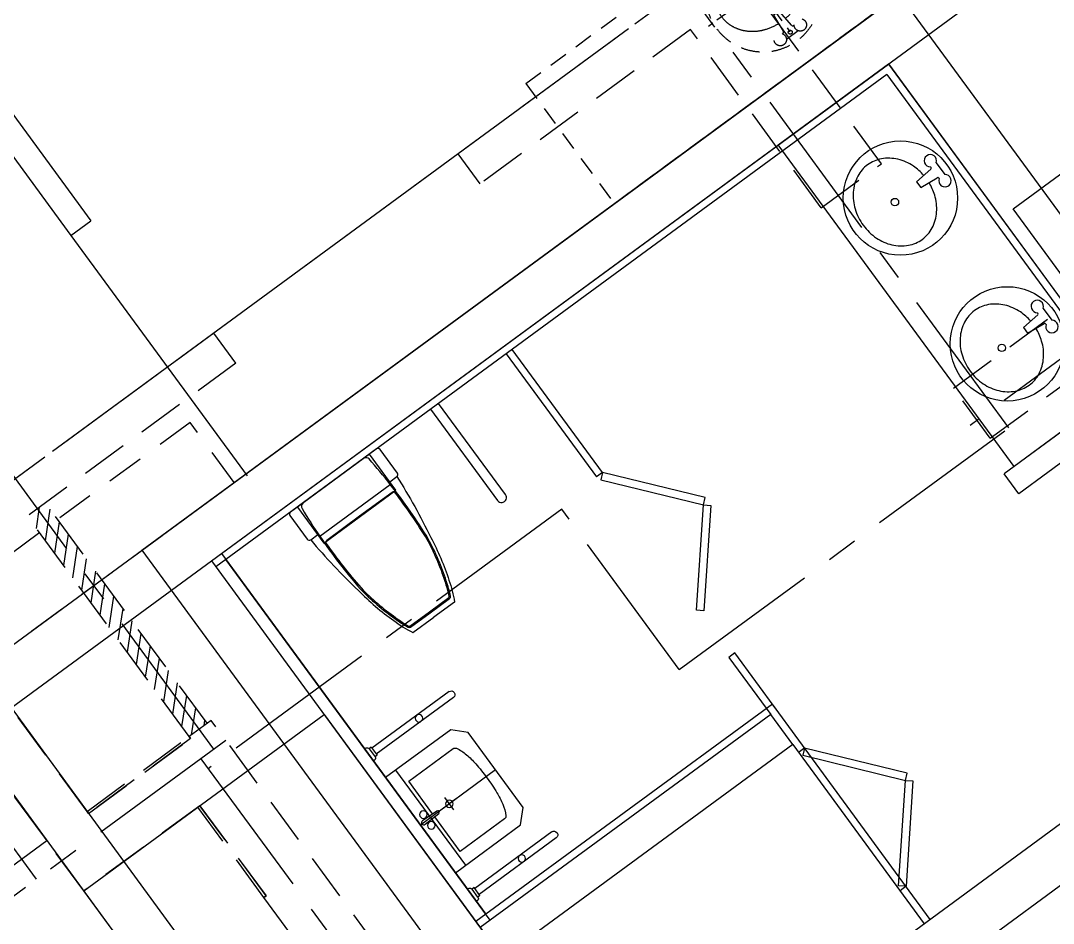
# Model space of a CAD drawing. Header units: millimetres. Extents: x 75184266 to 76346726, y -35077925 to -33679385.
# Drawn here: x 75336920 to 75341077, y -34881887 to -34878255 of the extents above; entities that cross this region are included whole.
import ezdxf

# ---------------------------------------------------------------- set-up
doc = ezdxf.new("R2010")
doc.units = ezdxf.units.MM
doc.header["$LTSCALE"] = 50
doc.header["$MEASUREMENT"] = 0
for name, pattern in [('CENTER', [2, 1.25, -0.25, 0.25, -0.25]), ('HIDDEN2', [0.1875, 0.125, -0.0625]), ('XR-지하3층$0$-HID', [2.5, 1.5, -1]), ('XR-지하3층$0$H', [1.3, 0.8, -0.5]), ('XR-지하3층$0$HID', [2.3, 1.5, -0.8])]:
    doc.linetypes.add(name, pattern=pattern)
doc.layers.get('0').update_dxf_attribs({"linetype": 'CONTINUOUS'})
doc.layers.get('Defpoints').update_dxf_attribs({"color": 51, "linetype": 'CONTINUOUS'})
for name, color, linetype in [('CEN', 1, 'CENTER'), ('XR-지하3층$0$1712-PL$0$DOOR', 4, 'CONTINUOUS'), ('XR-지하3층$0$A-FUR', 5, 'XR-지하3층$0$HID'), ('XR-지하3층$0$CON', 2, 'CONTINUOUS'), ('XR-지하3층$0$INT', 13, 'CONTINUOUS'), ('XR-지하3층$0$W1', 3, 'CONTINUOUS'), ('XR-지하3층$0$XR-1F-PLAN$0$A-EQP1', 1, 'CONTINUOUS'), ('XR-지하3층$0$XR-1F-PLAN$0$A-FIN6', 6, 'CONTINUOUS'), ('XR-지하3층$0$XR-1F-PLAN$0$A-WAL3', 3, 'CONTINUOUS')]:
    doc.layers.add(name, color=color, linetype=linetype)
doc.layers.add('건축', color=8, linetype='CONTINUOUS', plot=False)

# ---------------------------------------------------------------- blocks, each defined once
blk = doc.blocks.new('XR-지하3층$0$세면기')
at = {"layer": 'XR-지하3층$0$A-FUR', "color": 9, "linetype": 'XR-지하3층$0$-HID'}
for p, q in [((-29.3, 497.5), (29.3, 497.5)), ((-29.3, 469.5), (-26.2, 469.5)), ((-21.2, 465), (-14, 388.5)), ((0, 461.5), (0, 481.5)), ((14, 388.5), (21.2, 465)), ((26.2, 469.5), (29.3, 469.5)), ((0, 101.5), (0, 441.5)), ((-14, 388.5), (14, 388.5)), ((-249, 270), (-230, 270)), ((-210, 270), (210, 270)), ((230, 270), (251, 270)), ((0, 66), (0, 81.5))]:
    blk.add_line(p, q, dxfattribs=at)
blk.add_lwpolyline([(-17.7, 427.3, 0.064435), (-72.5, 415.6, 0.091719), (-131.5, 381.7, 0.103599), (-172.4, 329.1, 0.113912), (-186, 270, 0.113912), (-172.4, 210.9, 0.103599), (-131.5, 158.3, 0.091719), (-72.5, 124.4, 0.084785), (0, 112, 0.084785), (72.5, 124.4, 0.091719), (131.5, 158.3, 0.103599), (172.4, 210.9, 0.113912), (186, 270, 0.113912), (172.4, 329.1, 0.103599), (131.5, 381.7, 0.091719), (72.5, 415.6, 0.064435), (17.7, 427.3, 0.084785)], format="xyb", dxfattribs=at)
for centre, radius in [((0, 297.5), 230), ((-50, 483.5), 25), ((50, 483.5), 25), ((0, 483.5), 8), ((0, 270), 15)]:
    blk.add_circle(centre, radius, dxfattribs=at)
for centre, start, end in [((-26.2, 464.5), 5.3909, 90), ((26.2, 464.5), 90, 174.6091)]:
    blk.add_arc(centre, 5, start, end, dxfattribs=at)
blk = doc.blocks.new('XR-지하3층$0$A$C6FB22A4E')
at = {"layer": 'XR-지하3층$0$INT', "color": 9, "linetype": 'XR-지하3층$0$-HID'}
for p, q in [((0, 1500), (0, 0)), ((600, 1500), (0, 1500)), ((600, 1500), (600, 0)), ((600, 0), (0, 0))]:
    blk.add_line(p, q, dxfattribs=at)
at = {"layer": 'XR-지하3층$0$INT', "color": 9, "rotation": 90}
blk.add_blockref('XR-지하3층$0$세면기', (620.1, 520), dxfattribs=at)
blk = doc.blocks.new('XR-지하3층$0$XR-1F-PLAN$0$좌변기')
at = {"layer": 'XR-지하3층$0$XR-1F-PLAN$0$A-EQP1'}
for points in [[(-544.4, 76.1), (-544.4, 111.1, 0.414214), (-554.4, 121.1), (-672.4, 121.1, 0.414214), (-682.4, 111.1), (-682.4, -318.9, 0.414214), (-672.4, -328.9), (-554.4, -328.9, 0.414214), (-544.4, -318.9), (-544.4, -283.9)], [(-544.4, 111.1, -0.030636), (-266.4, 76.4, -0.045977), (-84.4, 34, -0.042274), (0, 0), (0, -103.9)], [(-534.4, -281, 0.029867), (-267.6, -275, 0.046073), (-88, -233.1, 0.030504), (-29.1, -210.9, 0.291302), (-23.5, -202.3), (-23.5, -105), (-23.5, -7.6, 0.291302), (-29.1, 0.9, 0.030504), (-88, 23.2, 0.046073), (-267.6, 65.1, 0.029888), (-534.4, 71.1)], [(-544.4, -318.9, 0.030636), (-266.4, -284.2, 0.045977), (-84.4, -241.8, 0.042274), (0, -207.9), (0, -103.9)]]:
    blk.add_lwpolyline(points, format="xyb", dxfattribs=at)
blk.add_lwpolyline([(-502.4, -283.9), (-502.4, 76.1), (-682.4, 76.1), (-682.4, -283.9)], close=True, dxfattribs=at)
for points in [[(-667.3, 63.6, 0.336088), (-682.4, 48), (-682.4, -255.8, 0.369332), (-666.2, -272.8, 0.014927), (-534.4, -281), (-534.4, 71.1, 0.014968)], [(-495.6, 67.3, 0.408431), (-504.4, 58.3), (-504.6, -105), (-504.4, -268.2, 0.408431), (-495.6, -277.2, 0.024723), (-268.1, -270.1, 0.046051), (-89.5, -228.4, 0.030519), (-31.2, -206.3, 0.289645), (-28.5, -202.3), (-28.5, -105), (-28.5, -7.7, 0.289645), (-31.2, -3.6, 0.030519), (-89.5, 18.4, 0.046051), (-268.1, 60.1, 0.024723)]]:
    blk.add_lwpolyline(points, format="xyb", close=True, dxfattribs=at)
blk = doc.blocks.new('XR-지하3층$0$XR-1F-PLAN$0$A$C56F60109')
at = {"layer": 'Defpoints'}
blk.add_line((380, 375), (380, 0), dxfattribs=at)
at = {"layer": 'XR-지하3층$0$XR-1F-PLAN$0$A-EQP1'}
for p, q in [((15, 410.1), (15, 25)), ((45, 410.1), (45, 25)), ((715, 410.1), (715, 25)), ((745, 410.1), (745, 25)), ((380, 175.4), (380, 113.3)), ((349.6, 144.2), (411.6, 144.2)), ((617.5, 50), (142.5, 50)), ((0, 5), (0, 0)), ((10, 25), (50, 25)), ((10, 25), (10, 15)), ((10, 15), (50, 15)), ((50, 25), (50, 15)), ((60, 5), (60, 0)), ((700, 5), (700, 0)), ((750, 25), (710, 25)), ((710, 25), (710, 15)), ((750, 15), (710, 15)), ((750, 25), (750, 15)), ((760, 5), (760, 0))]:
    blk.add_line(p, q, dxfattribs=at)
blk.add_lwpolyline([(567.5, 375), (617.5, 325), (617.5, 0), (142.5, 0), (142.5, 325), (192.5, 375)], close=True, dxfattribs=at)
for points in [[(387.1, 65.8), (550.2, 65.8), (550.2, 288.2, 0.272815), (543.5, 299.5, 0.070145), (498.9, 316.6, 0.03268), (447.3, 324.9, 0.023671), (375.2, 328.3, 0.023671), (303.1, 324.9, 0.03268), (251.4, 316.6, 0.070145), (206.8, 299.5, 0.272815), (200.2, 288.2), (200.2, 65.8), (373.2, 65.8)], [(371.3, 17.1), (374.1, 86.7, -1), (386.3, 86.7), (389.1, 17.1, -0.414045), (380.2, 7.6, -0.414045), (371.3, 17.1)]]:
    blk.add_lwpolyline(points, format="xyb", dxfattribs=at)
for centre, radius in [((30, 249.3), 15), ((730, 249.3), 15), ((380, 144.2), 15), ((353.3, 34.2), 15.3), ((407.1, 34.2), 15.3)]:
    blk.add_circle(centre, radius, dxfattribs=at)
for centre, radius, start, end in [((30, 410.1), 15, 0, 180), ((730, 410.1), 15, 0, 180), ((10, 5), 10, 90, 180), ((50, 5), 10, 0, 90), ((710, 5), 10, 90, 180), ((750, 5), 10, 0, 90)]:
    blk.add_arc(centre, radius, start, end, dxfattribs=at)
blk = doc.blocks.new('XR-지하3층$0$XR-1F-PLAN$0$1LAVA01')
at = {"layer": 'XR-지하3층$0$XR-1F-PLAN$0$A-EQP1'}
for p, q in [((-29.3, -30), (29.3, -30)), ((-29.3, -58), (-26.2, -58)), ((-21.2, -62.5), (-14, -139)), ((14, -139), (21.2, -62.5)), ((26.2, -58), (29.3, -58)), ((-14, -139), (14, -139))]:
    blk.add_line(p, q, dxfattribs=at)
blk.add_lwpolyline([(-17.7, -100.2, 0.064435), (-72.5, -111.9, 0.091719), (-131.5, -145.8, 0.103599), (-172.4, -198.4, 0.113912), (-186, -257.5, 0.113912), (-172.4, -316.6, 0.103599), (-131.5, -369.2, 0.091719), (-72.5, -403.1, 0.084785), (0, -415.5, 0.084785), (72.5, -403.1, 0.091719), (131.5, -369.2, 0.103599), (172.4, -316.6, 0.113912), (186, -257.5, 0.113912), (172.4, -198.4, 0.103599), (131.5, -145.8, 0.091719), (72.5, -111.9, 0.064435), (17.7, -100.2, 0.084785)], format="xyb", dxfattribs=at)
for centre, radius in [((0, -230), 230), ((0, -257.5), 15)]:
    blk.add_circle(centre, radius, dxfattribs=at)
for centre, radius, start, end in [((-50, -44), 25, 34.0558, 325.9442), ((50, -44), 25, 214.0558, 145.9442), ((-26.2, -63), 5, 5.3909, 90), ((26.2, -63), 5, 90, 174.6091)]:
    blk.add_arc(centre, radius, start, end, dxfattribs=at)
blk = doc.blocks.new('XR-지하3층$0$1712-PL$0$FSD1000')
at = {"layer": 'XR-지하3층$0$1712-PL$0$DOOR', "color": 9}
for p, q in [((25, -101.3, 0), (865, -101.3, 0)), ((40, -146.3, 0), (850, -146.3, 0))]:
    blk.add_line(p, q, dxfattribs=at)
at = {"layer": 'XR-지하3층$0$1712-PL$0$DOOR', "elevation": 0}
for points in [[(25, 738.7), (25, -101.3), (70, -101.3), (70, 738.7)], [(-5, -251.3), (-5, -101.3), (25, -101.3), (25, -146.3), (40, -146.3), (40, -251.3)], [(895, -251.3), (895, -101.3), (865, -101.3), (865, -146.3), (850, -146.3), (850, -251.3)]]:
    blk.add_lwpolyline(points, close=True, dxfattribs=at)
at = {"layer": 'XR-지하3층$0$1712-PL$0$DOOR', "color": 9}
blk.add_arc((25, -101.3, 0), 840, 360, 86.9291, dxfattribs=at)
blk = doc.blocks.new('XR-지하3층$0$A$C0D98130B')
at = {"layer": 'XR-지하3층$0$W1', "ltscale": 0.5}
for p, q in [((-2369.7, 1629.6, 0), (270.8, 3566.8, 0)), ((-2090.2, 1586.7, 0), (389.1, 3405.5, 0)), ((1796.9, 1486.6, 0), (389.1, 3405.5, 0)), ((1635.6, 1368.3, 0), (227.8, 3287.2, 0)), ((-2369.7, 1629.6, 0), (-133.8, -1418.1, 0)), ((-2090.2, 1586.7, 0), (-90.8, -1138.6, 0)), ((-90.8, -1138.6, 0), (2227.1, 562, 0)), ((-133.8, -1418.1, 0), (2506.7, 519, 0)), ((928.8, 353.6, 0), (848.2, 294.5, 0)), ((1283.8, -130.1, 0), (928.8, 353.6, 0)), ((1203.1, -189.3, 0), (848.2, 294.5, 0))]:
    blk.add_line(p, q, dxfattribs=at)
at = {"layer": 'XR-지하3층$0$W1', "ltscale": 100}
blk.add_line((-293.7, -862.1, 0), (-90.9, -1138.6, 0), dxfattribs=at)
at = {"layer": 'XR-지하3층$0$XR-1F-PLAN$0$A-EQP1'}
for p, q in [((364, 1588.8, 0), (1085.5, 2118.1, 0)), ((1103.3, 2093.9, 0), (381.7, 1564.6, 0)), ((970, 1996.2, 0), (952.3, 2020.4, 0)), ((413.9, 1588.2, 0), (396.2, 1612.4, 0)), ((13.3, 1331.5, 0), (243, 1500, 0)), ((260.8, 1475.9, 0), (31, 1307.3, 0)), ((31, 1307.3, 0), (13.3, 1331.5, 0)), ((-1208.3, 435.3, 0), (-712.4, 799.1, 0)), ((-694.7, 774.9, 0), (-712.4, 799.1, 0)), ((-694.7, 774.9, 0), (-1190.5, 411.1, 0))]:
    blk.add_line(p, q, dxfattribs=at)
at = {"layer": 'XR-지하3층$0$XR-1F-PLAN$0$A-EQP1', "elevation": 0}
for points in [[(940.9, 2003.3), (840, 1590.4), (869.1, 1583.3), (970, 1996.2)], [(415.9, 1618.1), (840, 1590.4), (838, 1560.5), (413.9, 1588.2)], [(-167.7, 1190), (-268.6, 777.2), (-239.5, 770), (-138.6, 1182.9)], [(-692.7, 804.8), (-268.6, 777.2), (-270.6, 747.2), (-694.7, 774.9)]]:
    blk.add_lwpolyline(points, close=True, dxfattribs=at)
blk.add_lwpolyline([(-1431.6, 739.7), (-1064.7, 1008.8, -1), (-1041, 976.6), (-1407.9, 707.4)], format="xyb", dxfattribs=at)
at = {"layer": 'XR-지하3층$0$XR-1F-PLAN$0$A-EQP1', "linetype": 'Continuous', "elevation": 0}
blk.add_lwpolyline([(-90.9, -1138.6), (1203.1, -189.3), (877.8, 254.2), (-416.2, -695.1)], close=True, dxfattribs=at)
at = {"layer": 'XR-지하3층$0$XR-1F-PLAN$0$A-FIN6'}
for p, q in [((-585.1, 2628.9, 0), (-2036.4, 1564.1, 0)), ((236.6, 1458.1, 0), (-638.9, 2651.4, 0)), ((-2060.6, 1546.4, 0), (-609.3, 2611.1, 0)), ((-84.4, -1096.6, 0), (-2066, 1604.4, 0)), ((381.7, 1564.6, 0), (236.6, 1458.1, 0)), ((-84.4, -1096.6, 0), (2209.4, 586.2, 0))]:
    blk.add_line(p, q, dxfattribs=at)
at = {"layer": 'XR-지하3층$0$XR-1F-PLAN$0$A-WAL3', "ltscale": 5}
for p, q in [((364, 1588.8, 0), (-493.7, 2757.9, 0)), ((243, 1500, 0), (-614.7, 2669.2, 0)), ((364, 1588.8, 0), (243, 1500, 0))]:
    blk.add_line(p, q, dxfattribs=at)
at = {"rotation": 126.293795718509}
blk.add_blockref('XR-지하3층$0$1712-PL$0$FSD1000', (2083.5, 586.7, 0), dxfattribs=at)
at = {"layer": 'XR-지하3층$0$XR-1F-PLAN$0$A-EQP1', "rotation": 306.2657939504788}
blk.add_blockref('XR-지하3층$0$XR-1F-PLAN$0$좌변기', (401, 2568, 0), dxfattribs=at)
at = {"layer": 'XR-지하3층$0$XR-1F-PLAN$0$A-EQP1', "extrusion": (0, 0, -1), "xscale": -1, "zscale": -1, "rotation": 143.734870406842}
blk.add_blockref('XR-지하3층$0$XR-1F-PLAN$0$A$C56F60109', (661.7, 2572.7, 0), dxfattribs=at)
at = {"layer": 'XR-지하3층$0$XR-1F-PLAN$0$A-EQP1', "xscale": -0.9999999999999996, "rotation": 216.2644652505396}
blk.add_blockref('XR-지하3층$0$XR-1F-PLAN$0$좌변기', (-1106.8, 1450.6, 0), dxfattribs=at)
at = {"layer": 'XR-지하3층$0$XR-1F-PLAN$0$A-EQP1', "linetype": 'Continuous', "extrusion": (-4.95176e-11, -5.53307e-11, -1), "zscale": -0.9999999999999998, "rotation": 143.7348703911819}
for p in [(-839.9, -393.7, 0), (-253.3, -824.1, 0)]:
    blk.add_blockref('XR-지하3층$0$XR-1F-PLAN$0$1LAVA01', p, dxfattribs=at)
blk = doc.blocks.new('XR-지하3층$0$기둥 0620')
at = {"layer": 'XR-지하3층$0$CON', "ltscale": 0.5}
blk.add_lwpolyline([(-600, 0), (600, 0), (600, 1500), (-600, 1500)], close=True, dxfattribs=at)

msp = doc.modelspace()

# ---------------------------------------------------------------- hatches: boundary and pattern name
at = {"layer": '건축', "linetype": 'HIDDEN2', "ltscale": 30}
h = msp.add_hatch(dxfattribs=at)
h.set_pattern_fill('ANSI31', color=256, scale=350, angle=36.2651, style=0)
h.set_pattern_definition([(81.26512969, (-4720024.637, -52886466.726), (-43.242572019, 6.64397962), [])])
h.paths.add_polyline_path([(75337020.4, -34880195.1), (75336947.8, -34880248.3), (75337598.5, -34881135.2), (75337671.1, -34881082)])

# ---------------------------------------------------------------- linework, layer by layer
at = {"layer": 'CEN', "ltscale": 10, "elevation": 0}
for points in [[(75340897.8, -34879893), (75338310.3, -34876366)], [(75341785.5, -34876513.2), (75336233.2, -34880586.6)], [(75337698, -34881186.3), (75335613.2, -34878344.6)], [(75336984.4, -34881709.8), (75334899.7, -34878868.1)], [(75341382.9, -34879413.1), (75340741.8, -34879883.5)], [(75339571.5, -34880866), (75340897.8, -34879893)], [(75339098.3, -34880221), (75337675.2, -34881265.1)], [(75339571.5, -34880866), (75339098.3, -34880221)], [(75337746.4, -34881150.8), (75335492.8, -34882804.1)], [(75337645.6, -34881224.7), (75338532.9, -34882434.2)]]:
    msp.add_lwpolyline(points, dxfattribs=at)
at = {"layer": '건축', "ltscale": 100}
for p, q in [((75336763.9, -34880858.4, 0), (75343881.8, -34875636.5, 0)), ((75336882.2, -34881019.7, 0), (75344000.1, -34875797.8, 0)), ((75335219, -34878751.2), (75338582, -34883338.2, 0)), ((75335057.7, -34878869.4), (75338539, -34883617.8, 0))]:
    msp.add_line(p, q, dxfattribs=at)
at = {"layer": '건축', "linetype": 'HIDDEN2', "ltscale": 30}
for p, q in [((75340675.5, -34879733.6, 0), (75342933.1, -34878077.4, 0)), ((75338770.1, -34878911.5, 0), (75338681.3, -34878790.5, 0)), ((75337697.7, -34879512.2, 0), (75336286.7, -34880547.4, 0)), ((75337786.4, -34879633.1, 0), (75337697.7, -34879512.2, 0)), ((75340823.4, -34879935.2, 0), (75341323.3, -34879568.5, 0)), ((75337641.6, -34881413.7, 0), (75337173.9, -34881756.8, 0))]:
    msp.add_line(p, q, dxfattribs=at)
at = {"layer": '건축'}
for p, q in [((75336670.5, -34878334.2, 0), (75337202.9, -34879059.9, 0)), ((75336589.9, -34878393.3, 0), (75337122.3, -34879119, 0)), ((75337122.3, -34879119, 0), (75337202.9, -34879059.9, 0)), ((75337122.3, -34879119, 0), (75337832.1, -34880086.6, 0))]:
    msp.add_line(p, q, dxfattribs=at)
at = {"layer": '건축', "linetype": 'XR-지하3층$0$H', "ltscale": 50, "elevation": 0}
msp.add_lwpolyline([(75343098.6, -34876511), (75348942.9, -34884477.2), (75350265.2, -34883507.1), (75343962.5, -34874916.1), (75336286.7, -34880547.4), (75337026.1, -34881555.2), (75335498.1, -34882676.2), (75335039.7, -34882051.3), (75333329.6, -34883305.9), (75331821.2, -34881249.9), (75327386.6, -34884503.2), (75327894.2, -34885195.2), (75327291.3, -34885637.5), (75327229.3, -34885696.9), (75325800.9, -34884205.6), (75326757.8, -34883289.1), (75321321, -34877612.8), (75320454.4, -34878442.8), (75317749.8, -34875619.1)], dxfattribs=at)
at = {"layer": '건축', "linetype": 'HIDDEN2', "ltscale": 30, "elevation": 0}
for points in [[(75340385, -34878830.5), (75339769.8, -34877992), (75338681.3, -34878790.5)], [(75339616.7, -34878290.4), (75338770.1, -34878911.5)], [(75340143.1, -34879008), (75339616.7, -34878290.4)], [(75340143.1, -34879008), (75340385, -34878830.5)], [(75337786.4, -34879633.1), (75336536.6, -34880550)], [(75340823.4, -34879935.2), (75340675.5, -34879733.6)], [(75337671.1, -34881082), (75337020.4, -34880195.1)], [(75337598.5, -34881135.2), (75336947.8, -34880248.3)], [(75337173.9, -34881756.8), (75336286.7, -34880547.4)], [(75337187.3, -34881436.9), (75336536.6, -34880550)], [(75337687.2, -34881070.2), (75337598.5, -34881135.2)], [(75338704.6, -34882457), (75337687.2, -34881070.2)], [(75337187.3, -34881436.9), (75337193.2, -34881445), (75337604.4, -34881143.3), (75337598.5, -34881135.2)], [(75337899.7, -34881782.5), (75337907.8, -34881776.5), (75337641.6, -34881413.7), (75337633.5, -34881419.6)], [(75338503.1, -34882604.9), (75337899.7, -34881782.5)]]:
    msp.add_lwpolyline(points, dxfattribs=at)
at = {"layer": '건축', "linetype": 'XR-지하3층$0$-HID', "ltscale": 2, "elevation": 0}
msp.add_lwpolyline([(75337602.2, -34879871.3), (75336586.4, -34880616.6), (75336763.9, -34880858.4), (75337779.7, -34880113.2)], close=True, dxfattribs=at)
at = {"layer": '건축', "linetype": 'HIDDEN2', "ltscale": 30, "elevation": 0}
for points in [[(75337193.2, -34881445), (75337187.3, -34881436.9), (75337598.5, -34881135.2), (75337604.4, -34881143.3)], [(75337633.5, -34881419.6), (75337641.6, -34881413.7), (75337907.8, -34881776.5), (75337899.7, -34881782.5)]]:
    msp.add_lwpolyline(points, close=True, dxfattribs=at)

# ---------------------------------------------------------------- block references
at = {"layer": '건축', "ltscale": 0.5, "xscale": -1, "rotation": 162.5302592067204}
msp.add_blockref('XR-지하3층$0$A$C0D98130B', (75340158, -34879542.6, 0), dxfattribs=at)
at = {"layer": '건축', "rotation": 126.25808045243}
msp.add_blockref('XR-지하3층$0$A$C6FB22A4E', (75340518.3, -34878104.1, 0), dxfattribs=at)
at = {"layer": '건축', "extrusion": (0, 0, -1), "zscale": -0.9999999999999999, "rotation": 323.7340696020777}
for p in [(-75342286.2, -34879866.6, 0), (-75338545, -34882611.3, 0)]:
    msp.add_blockref('XR-지하3층$0$기둥 0620', p, dxfattribs=at)

doc.saveas('drawing.dxf')
